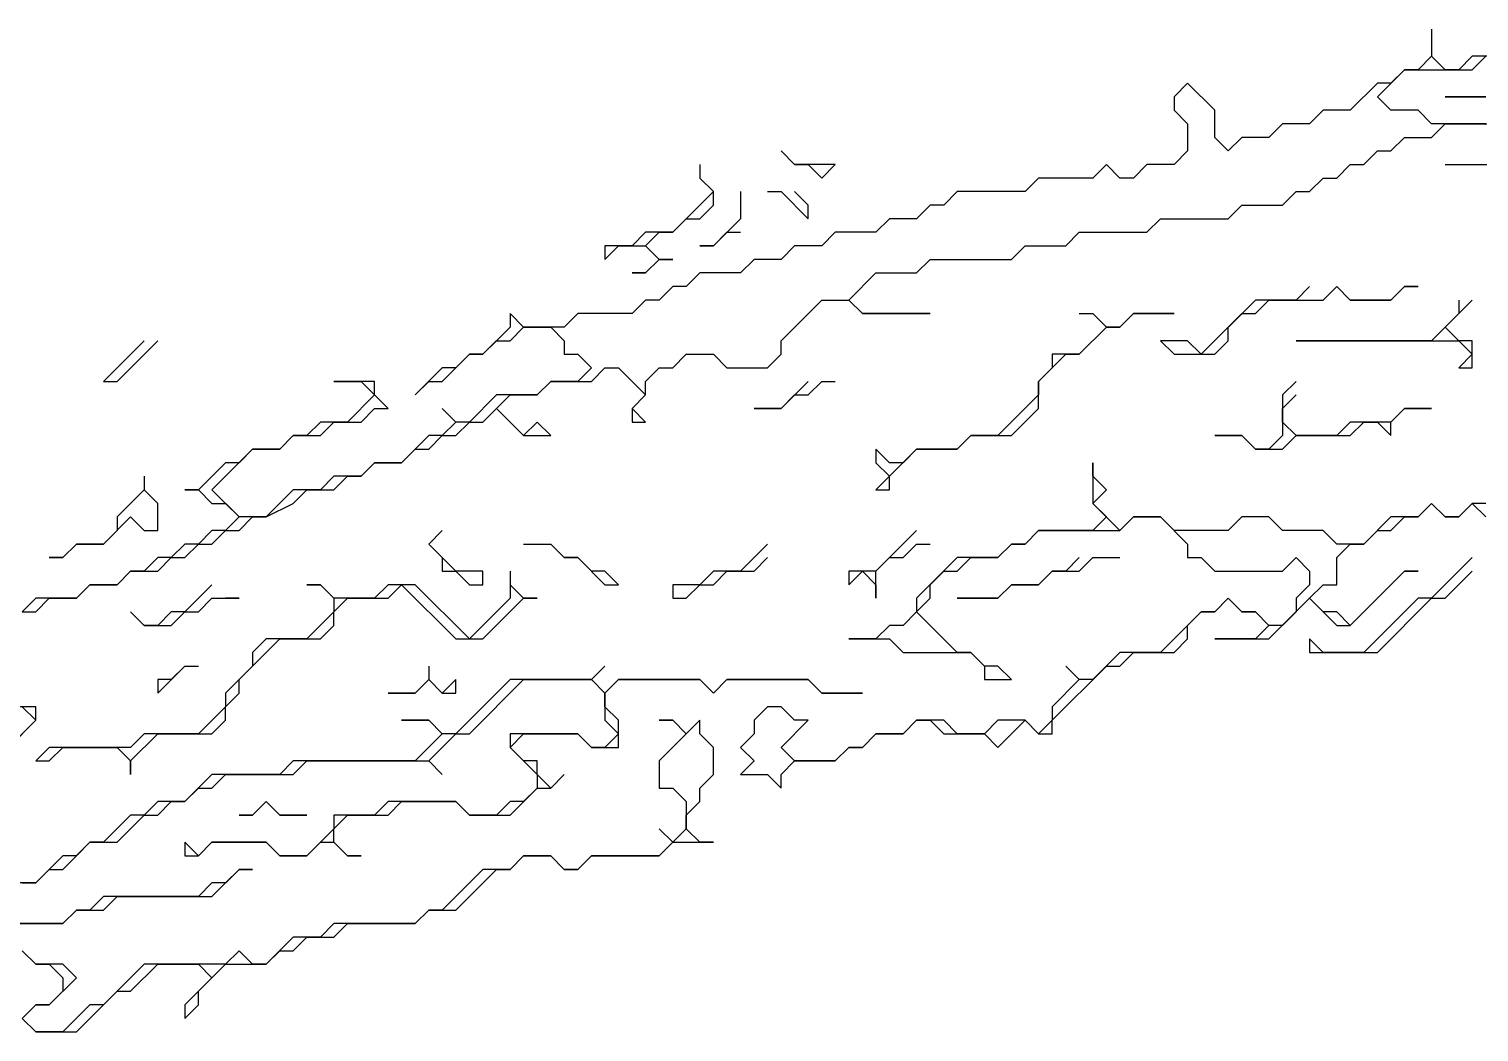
# Model space of a CAD drawing. Header units: metres. Extents: x 76363 to 76886, y 81203 to 81673.
# Drawn here: x 76551.2 to 76594, y 81389 to 81418.6 of the extents above; entities that cross this region are included whole.
import ezdxf

# ---------------------------------------------------------------- set-up
doc = ezdxf.new("R2010")
doc.units = ezdxf.units.M

msp = doc.modelspace()

# ---------------------------------------------------------------- linework, layer by layer
for points in [[(76592.6, 81418.6, 229.12), (76592.6, 81417.8, 229.165), (76592.2, 81417.4, 229.15), (76591.8, 81417.4, 229.15), (76591.4, 81417, 229.06), (76591, 81417, 229.16), (76590.2, 81416.2, 229.1), (76589.4, 81416.2, 229.02), (76589, 81415.8, 228.937), (76588.2, 81415.8, 228.975), (76587.8, 81415.4, 228.92), (76587, 81415.4, 229), (76586.6, 81415, 229.06), (76586.2, 81415.4, 229.135), (76586.2, 81416.2, 229.19), (76585.4, 81417, 229.275), (76585, 81416.6, 229.14), (76585, 81416.2, 229.13), (76585.4, 81415.8, 228.92), (76585.4, 81415, 228.83), (76585, 81414.6, 228.815), (76584.2, 81414.6, 228.89), (76583.8, 81414.2, 228.88), (76583.4, 81414.2, 228.955), (76583, 81414.6, 228.91), (76582.6, 81414.2, 228.88), (76581, 81414.2, 228.97), (76580.6, 81413.8, 228.99), (76578.6, 81413.8, 228.89), (76578.2, 81413.4, 228.94), (76577.8, 81413.4, 228.87), (76577.4, 81413, 228.925), (76576.6, 81413, 228.93), (76576.2, 81412.6, 228.84), (76575, 81412.6, 228.76), (76574.6, 81412.2, 228.67), (76573.8, 81412.2, 228.75), (76573.4, 81411.8, 228.73), (76572.6, 81411.8, 228.74), (76572.2, 81411.4, 228.795), (76571, 81411.4, 228.76), (76570.6, 81411, 228.59), (76570.2, 81411, 228.56), (76569.8, 81410.6, 228.69), (76569.4, 81410.6, 228.77), (76569, 81410.2, 228.76), (76567.4, 81410.2, 229.07), (76567, 81409.8, 228.98), (76565.8, 81409.8, 229.05), (76565.4, 81410.2, 229.223), (76565.4, 81409.8, 229.13), (76564.6, 81409, 229.06), (76564.2, 81409, 228.95), (76563.8, 81408.6, 228.895), (76563.4, 81408.6, 228.937), (76562.6, 81407.8, 228.9), (76563, 81408.2, 228.84), (76563.4, 81408.2, 228.76), (76564.2, 81409, 228.95), (76564.6, 81409, 229.06), (76565, 81409.4, 229.075), (76565.4, 81409.4, 229.12), (76565.8, 81409.8, 229.05), (76566.6, 81409.8, 228.977), (76567, 81409.4, 229.11), (76567, 81409, 229.25), (76567.4, 81409, 229.355), (76567.8, 81408.6, 229.68), (76567.4, 81408.2, 229.745), (76566.6, 81408.2, 229.52), (76566.2, 81407.8, 229.58), (76565, 81407.8, 229.59), (76564.2, 81407, 229.56), (76563.8, 81407, 229.417), (76563.4, 81407.4, 229.075), (76563.8, 81407, 229.417), (76563.4, 81406.6, 229.31), (76563, 81406.6, 229.23), (76562.2, 81405.8, 229.12), (76561.4, 81405.8, 229.085), (76561, 81405.4, 229.035), (76560.2, 81405.4, 229.113), (76559.8, 81405, 229.095), (76559, 81405, 229.09), (76558.2, 81404.2, 229.105), (76557.4, 81404.2, 228.91), (76556.6, 81405, 228.265), (76557.8, 81406.2, 228.355), (76558.6, 81406.2, 228.54), (76559, 81406.6, 228.44), (76559.8, 81406.6, 228.52), (76560.2, 81407, 228.64), (76561, 81407, 228.585), (76561.4, 81407.4, 228.66), (76561.8, 81407.4, 228.74), (76561.4, 81407.8, 228.635), (76561.4, 81408.2, 228.72), (76560.2, 81408.2, 228.775), (76561, 81408.2, 228.695), (76561.4, 81407.8, 228.635), (76560.6, 81407, 228.645), (76559.8, 81407, 228.53), (76559.4, 81406.6, 228.423), (76559, 81406.6, 228.44), (76558.6, 81406.2, 228.54), (76557.8, 81406.2, 228.355), (76557.4, 81405.8, 228.295), (76557, 81405.8, 228.29), (76556.2, 81405, 228.29), (76555.8, 81405, 228.34), (76556.2, 81405, 228.29), (76556.6, 81404.6, 228.32), (76557, 81404.6, 228.523), (76557.4, 81404.2, 228.91), (76557, 81403.8, 228.67), (76556.6, 81403.8, 228.64), (76556.2, 81403.4, 228.57), (76555.8, 81403.4, 228.58), (76555.4, 81403, 228.635), (76555, 81403, 228.657), (76554.6, 81402.6, 228.62), (76554.2, 81402.6, 228.63), (76553.8, 81402.2, 228.6), (76553, 81402.2, 228.61), (76552.6, 81401.8, 228.63), (76551.4, 81401.8, 228.82), (76551, 81401.4, 228.67)], [(76594.2, 81415.8, 229.835), (76592.6, 81415.8, 229.69), (76592.2, 81416.2, 229.503), (76591.4, 81416.2, 229.365), (76591, 81416.6, 229.19), (76591.8, 81417.4, 229.15), (76593.8, 81417.4, 228.955), (76594.2, 81417.8, 228.93)], [(76595.8, 81417.8, 229.005), (76593.8, 81417.8, 228.93), (76593.4, 81417.4, 228.92), (76593, 81417.4, 229.14), (76592.6, 81417.8, 229.165)], [(76594.2, 81416.6, 229.563), (76593, 81416.6, 229.34), (76594.2, 81416.6, 229.563)], [(76551, 81401.4, 228.67), (76551.4, 81401.4, 228.81), (76551.8, 81401.8, 228.8), (76552.6, 81401.8, 228.63), (76553, 81402.2, 228.61), (76553.8, 81402.2, 228.6), (76554.2, 81402.6, 228.63), (76555, 81402.6, 228.62), (76555.4, 81403, 228.635), (76555.8, 81403, 228.56), (76556.2, 81403.4, 228.57), (76556.6, 81403.4, 228.517), (76557, 81403.8, 228.67), (76557.4, 81403.8, 228.78), (76557.8, 81404.2, 229.06), (76558.2, 81404.2, 229.105), (76559, 81404.6, 229.12), (76559.4, 81405, 229.01), (76560.2, 81405, 229.12), (76560.6, 81405.4, 229.19), (76561, 81405.4, 229.035), (76561.4, 81405.8, 229.085), (76562.2, 81405.8, 229.12), (76562.6, 81406.2, 229.215), (76563, 81406.2, 229.137), (76563.4, 81406.6, 229.31), (76563.8, 81406.6, 229.26), (76564.2, 81407, 229.56), (76564.6, 81407, 229.397), (76565, 81407.4, 229.57), (76565.8, 81406.6, 228.92), (76566.6, 81406.6, 228.45), (76566.2, 81407, 228.957), (76565.8, 81406.6, 228.92), (76565, 81407.4, 229.57), (76565.4, 81407.8, 229.71), (76566.2, 81407.8, 229.58), (76566.6, 81408.2, 229.52), (76567.8, 81408.2, 229.705), (76568.2, 81408.6, 229.565), (76568.6, 81408.6, 229.43), (76569.4, 81407.8, 229.357), (76569, 81407.4, 228.865), (76569, 81407, 228.446), (76569.4, 81407, 228.387), (76569, 81407.4, 228.865), (76569.4, 81407.8, 229.357), (76569.4, 81408.2, 229.55), (76569.8, 81408.6, 229.68), (76570.2, 81408.6, 229.6), (76570.6, 81409, 229.61), (76571.4, 81409, 229.31), (76571.8, 81408.6, 229.175), (76573, 81408.6, 229.05), (76573.4, 81409, 229.07), (76573.4, 81409.4, 229.315), (76574.6, 81410.6, 229.52), (76575.4, 81410.6, 229.36), (76575.8, 81410.2, 228.965), (76577.8, 81410.2, 228.597), (76575.8, 81410.2, 228.965), (76575.4, 81410.6, 229.36), (76576.2, 81411.4, 229.32), (76577.4, 81411.4, 229.31), (76577.8, 81411.8, 229.26), (76580.2, 81411.8, 229.64), (76580.6, 81412.2, 229.57), (76581.8, 81412.2, 229.565), (76582.2, 81412.6, 229.59), (76584.2, 81412.6, 229.58), (76584.6, 81413, 229.66), (76586.6, 81413, 229.59), (76587, 81413.4, 229.59), (76588.2, 81413.4, 229.6), (76588.6, 81413.8, 229.61), (76589, 81413.8, 229.695), (76589.4, 81414.2, 229.705), (76589.8, 81414.2, 229.78), (76590.2, 81414.6, 229.795), (76590.6, 81414.6, 229.755), (76591, 81415, 229.74), (76591.4, 81415, 229.703), (76591.8, 81415.4, 229.787), (76592.6, 81415.4, 229.67), (76593, 81415.8, 229.76), (76594.6, 81415.8, 229.8)], [(76571, 81414.6, 229.325), (76571, 81414.2, 229.26), (76571.4, 81413.8, 229.21), (76570.2, 81412.6, 229.165), (76569.4, 81412.6, 229.25), (76569, 81412.2, 229.15), (76568.2, 81412.2, 229.16), (76568.2, 81411.8, 229.08), (76568.6, 81412.2, 229.15), (76569.4, 81412.2, 229.15), (76569.8, 81411.8, 228.935), (76569.4, 81411.4, 228.885), (76569, 81411.4, 228.925), (76569.4, 81411.4, 228.885), (76569.8, 81411.8, 228.935), (76570.2, 81411.8, 228.86), (76569.8, 81411.8, 228.935), (76569.4, 81412.2, 229.15), (76569.8, 81412.6, 229.17), (76570.2, 81412.6, 229.165), (76570.6, 81413, 229.28), (76571, 81413, 229.295), (76571.4, 81413.4, 229.35), (76571.4, 81413.8, 229.21), (76571, 81414.2, 229.26)], [(76573.4, 81415, 229.26), (76573.8, 81414.6, 229.213), (76574.2, 81414.6, 229.24), (76574.6, 81414.2, 229.22), (76575, 81414.6, 229.24), (76573.8, 81414.6, 229.213)], [(76593, 81414.6, 228.99), (76595.4, 81414.6, 228.112)], [(76572.2, 81413.8, 229.033), (76572.2, 81413, 229.02), (76571.4, 81412.2, 228.95), (76571, 81412.2, 229.07), (76571.4, 81412.2, 228.95), (76571.8, 81412.6, 229.045), (76572.2, 81412.6, 228.885)], [(76573, 81413.8, 229.06), (76573.4, 81413.8, 228.98), (76574.2, 81413, 228.86), (76574.2, 81413.4, 228.96), (76573.8, 81413.8, 228.97)], [(76589, 81411, 227.473), (76588.6, 81410.6, 227.29), (76587.4, 81410.6, 227.715), (76585.8, 81409, 226.593), (76585.4, 81409.4, 226.98), (76584.6, 81409.4, 226.907), (76585, 81409, 226.58), (76586.2, 81409, 226.683), (76586.6, 81409.4, 226.722), (76586.6, 81409.8, 227.057), (76587, 81410.2, 227.363), (76587.4, 81410.2, 227.313), (76587.8, 81410.6, 227.558), (76589.4, 81410.6, 226.788), (76589.8, 81411, 226.94), (76590.2, 81410.6, 226.356), (76591.4, 81410.6, 225.612), (76591.8, 81411, 225.75), (76592.2, 81411, 225.47), (76591.8, 81411, 225.75), (76591.4, 81410.6, 225.612), (76590.2, 81410.6, 226.356), (76589.8, 81411, 226.94), (76589.4, 81410.6, 226.788)], [(76593.4, 81410.6, 224.784), (76593.4, 81410.2, 224.163), (76592.6, 81409.4, 223.496), (76588.6, 81409.4, 225.424), (76593.4, 81409.4, 223.223), (76593.8, 81409, 222.934), (76593.4, 81408.6, 222.63), (76593.8, 81408.6, 222.577), (76593.8, 81409.4, 223.43), (76593.4, 81409.4, 223.223), (76593, 81409.8, 223.735), (76593.8, 81410.6, 224.69)], [(76582.2, 81410.2, 228.02), (76582.6, 81410.2, 227.98), (76583, 81409.8, 227.695), (76582.2, 81409, 226.724), (76581.4, 81409, 227.066), (76581.4, 81408.6, 226.73), (76581, 81408.2, 226.48), (76581, 81407.8, 226.24), (76579.8, 81406.6, 225.447), (76579, 81406.6, 225.397), (76578.6, 81406.2, 225.1), (76577.4, 81406.2, 225.41), (76577, 81405.8, 225.16), (76576.6, 81405.8, 225.28), (76576.2, 81406.2, 225.68), (76576.2, 81405.8, 225.447), (76576.6, 81405.4, 225.038), (76576.2, 81405, 224.543), (76576.6, 81405, 224.64), (76576.6, 81405.4, 225.038), (76577.4, 81406.2, 225.41), (76578.6, 81406.2, 225.1), (76579, 81406.6, 225.397), (76580.2, 81406.6, 225.42), (76581, 81407.4, 225.806), (76581, 81408.2, 226.48), (76581.8, 81409, 226.86), (76582.2, 81409, 226.724), (76583, 81409.8, 227.695), (76583.4, 81409.8, 227.567), (76583.8, 81410.2, 227.828), (76585, 81410.2, 227.71), (76583.8, 81410.2, 227.828), (76583.4, 81409.8, 227.567), (76583, 81409.8, 227.695), (76582.6, 81410.2, 227.98)], [(76554.6, 81409.4, 229.08), (76553.4, 81408.2, 229.11), (76553.8, 81408.2, 229.14), (76555, 81409.4, 229.07)], [(76574.2, 81408.2, 227.93), (76573.4, 81407.4, 227.62), (76572.6, 81407.4, 228.105), (76573.4, 81407.4, 227.62), (76573.8, 81407.8, 227.713), (76574.2, 81407.8, 227.533), (76574.6, 81408.2, 227.783), (76575, 81408.2, 227.574)], [(76588.6, 81408.2, 223.716), (76588.2, 81407.8, 223.388), (76588.2, 81406.6, 222.135), (76587.8, 81406.2, 221.87), (76587.4, 81406.2, 222.045), (76587, 81406.6, 222.712), (76586.2, 81406.6, 222.857), (76587, 81406.6, 222.712), (76587.4, 81406.2, 222.045), (76588.2, 81406.2, 221.727), (76588.6, 81406.6, 221.94), (76590.2, 81406.6, 221.32), (76590.6, 81407, 221.632), (76591, 81407, 221.517), (76591.4, 81406.6, 221.125), (76591.4, 81407, 221.463), (76591.8, 81407.4, 221.91), (76592.6, 81407.4, 221.607), (76591.8, 81407.4, 221.91), (76591.4, 81407, 221.463), (76590.2, 81407, 221.8), (76589.8, 81406.6, 221.565), (76588.6, 81406.6, 221.94), (76588.2, 81407, 222.446), (76588.2, 81407.4, 222.972), (76588.6, 81407.8, 223.16)], [(76559.4, 81405.8, 228.6)], [(76594.2, 81404.6, 219.46), (76593.8, 81404.6, 219.5), (76593.4, 81404.2, 219.343), (76593, 81404.2, 219.343), (76592.6, 81404.6, 219.62), (76592.2, 81404.2, 219.335), (76591.4, 81404.2, 219.53), (76590.6, 81403.4, 219.19), (76589.8, 81403.4, 219.345), (76589.4, 81403.8, 219.67), (76588.2, 81403.8, 219.83), (76587.8, 81404.2, 220.135), (76587, 81404.2, 220.18), (76586.6, 81403.8, 219.99), (76585, 81403.8, 220.475), (76584.6, 81404.2, 220.89), (76583.8, 81404.2, 221.176), (76583.4, 81403.8, 220.95), (76582.6, 81404.6, 221.64), (76583, 81405, 221.906), (76582.6, 81405.4, 222.446), (76582.6, 81405.8, 222.717), (76582.6, 81404.6, 221.64), (76583, 81404.2, 221.355), (76582.6, 81403.8, 221.09), (76581, 81403.8, 221.115), (76580.6, 81403.4, 220.78), (76580.2, 81403.4, 221.06), (76579.8, 81403, 220.815), (76578.6, 81403, 221.023), (76577.4, 81401.8, 220.528), (76577.4, 81401.4, 220.167), (76577, 81401, 220.007), (76576.6, 81401, 220.257), (76576.2, 81400.6, 220.163), (76575.4, 81400.6, 220.404), (76576.6, 81400.6, 219.93), (76577, 81400.2, 219.71), (76579, 81400.2, 219.827), (76579.4, 81399.8, 219.645), (76579.4, 81399.4, 219.395), (76580.2, 81399.4, 219.33), (76579.8, 81399.8, 219.64), (76579.4, 81399.8, 219.645), (76579, 81400.2, 219.827), (76578.6, 81400.2, 219.807), (76577.4, 81401.4, 220.167), (76577.8, 81401.8, 220.31), (76577.8, 81402.2, 220.633), (76578.2, 81402.6, 220.7), (76578.6, 81402.6, 220.65), (76579, 81403, 220.973), (76579.8, 81403, 220.815), (76580.2, 81403.4, 221.06), (76580.6, 81403.4, 220.78), (76581, 81403.8, 221.115), (76583.4, 81403.8, 220.95), (76583.8, 81404.2, 221.176), (76584.6, 81404.2, 220.89), (76585.4, 81403.4, 220.12), (76585.4, 81403, 220.03), (76585.8, 81403, 219.99), (76586.2, 81402.6, 219.94), (76588.2, 81402.6, 219.7), (76588.6, 81403, 219.6), (76589, 81402.6, 219.47), (76589, 81402.2, 219.41), (76588.6, 81401.8, 219.35), (76588.6, 81401.4, 219.18), (76588.2, 81401, 219.09), (76587.8, 81401, 219.095), (76587.4, 81401.4, 219.305), (76587, 81401.4, 219.263), (76586.6, 81401.8, 219.546), (76586.2, 81401.4, 219.35), (76585.8, 81401.4, 219.35), (76584.6, 81400.2, 218.94), (76583.4, 81400.2, 219.14), (76582.6, 81399.4, 218.92), (76582.2, 81399.4, 219.04), (76581.8, 81399.8, 219.413), (76582.2, 81399.4, 219.04), (76581.4, 81398.6, 218.803), (76581.4, 81398.2, 218.68), (76581, 81397.8, 218.57), (76580.6, 81398.2, 218.77), (76579.8, 81398.2, 218.917), (76579.4, 81397.8, 218.825), (76578.6, 81397.8, 218.795), (76578.2, 81398.2, 218.815), (76577.4, 81398.2, 218.91), (76577, 81397.8, 218.787), (76576.2, 81397.8, 218.91), (76575.8, 81397.4, 218.785), (76575.4, 81397.4, 218.825), (76575, 81397, 218.81), (76573.8, 81397, 218.88), (76573.4, 81397.4, 219.025), (76574.2, 81398.2, 219.247), (76573.8, 81398.2, 219.33), (76573.4, 81398.6, 219.495), (76573, 81398.6, 219.57), (76572.6, 81398.2, 219.56), (76572.6, 81397.8, 219.437), (76572.2, 81397.4, 219.37), (76572.6, 81397, 219.39), (76572.2, 81396.6, 219.34), (76573, 81396.6, 219.11), (76573.4, 81396.2, 218.86), (76573.4, 81396.6, 218.87), (76573.8, 81397, 218.88), (76575, 81397, 218.81), (76575.4, 81397.4, 218.825), (76575.8, 81397.4, 218.785), (76576.2, 81397.8, 218.91), (76577, 81397.8, 218.787), (76577.4, 81398.2, 218.91), (76577.8, 81398.2, 218.735), (76578.2, 81397.8, 218.69), (76579.4, 81397.8, 218.825), (76579.8, 81397.4, 218.66), (76580.6, 81398.2, 218.77), (76581, 81397.8, 218.57), (76581.4, 81397.8, 218.59), (76581.4, 81398.2, 218.68), (76583, 81399.8, 219.15), (76583.4, 81399.8, 219.06), (76583.8, 81400.2, 218.99), (76585, 81400.2, 218.84), (76585.4, 81400.6, 219.01), (76585.4, 81401, 219.1), (76585.8, 81401.4, 219.35), (76586.2, 81401.4, 219.35), (76586.6, 81401.8, 219.546), (76587, 81401.4, 219.263), (76587.4, 81401.4, 219.305), (76587.8, 81401, 219.095), (76587.4, 81400.6, 218.925), (76586.2, 81400.6, 219.003), (76587.8, 81400.6, 218.92), (76589, 81401.8, 219.23), (76589.8, 81401, 219.09), (76590.2, 81401, 219.195), (76591.8, 81402.6, 219.08), (76592.2, 81402.6, 219.07), (76591.8, 81402.6, 219.08), (76590.2, 81401, 219.195), (76589.8, 81401.4, 219.1), (76589.4, 81401.4, 219.1), (76589, 81401.8, 219.23), (76589.4, 81402.2, 219.33), (76589.8, 81402.2, 219.18), (76589.8, 81403, 219.17), (76590.2, 81403.4, 219.31), (76590.6, 81403.4, 219.19), (76591, 81403.8, 219.36), (76591.4, 81403.8, 219.33), (76591.8, 81404.2, 219.427), (76592.2, 81404.2, 219.335), (76592.6, 81404.6, 219.62), (76593, 81404.2, 219.343), (76593.4, 81404.2, 219.343), (76593.8, 81404.6, 219.5), (76594.2, 81404.2, 219.17)], [(76554.6, 81405.4, 228.6), (76554.6, 81405, 228.66), (76553.8, 81404.2, 228.54), (76553.8, 81403.8, 228.485), (76553.4, 81403.4, 228.35), (76552.6, 81403.4, 228.44), (76552.2, 81403, 228.425), (76551.8, 81403, 228.425), (76552.2, 81403, 228.425), (76552.6, 81403.4, 228.44), (76553.4, 81403.4, 228.35), (76554.2, 81404.2, 228.655), (76554.6, 81403.8, 228.68), (76555, 81403.8, 228.6), (76555, 81404.6, 228.52), (76554.6, 81405, 228.66)], [(76558.2, 81405.4, 228.695)], [(76563.4, 81403.8, 226.77), (76563, 81403.4, 226.307), (76563.4, 81403, 225.82), (76563.4, 81402.6, 225.45), (76563.8, 81402.6, 225.45), (76564.2, 81402.2, 225.023), (76564.6, 81402.2, 224.715), (76564.6, 81402.6, 225.145), (76563.8, 81402.6, 225.45), (76563.4, 81403, 225.82)], [(76577.4, 81403.8, 222.272), (76576.2, 81402.6, 221.657), (76575.4, 81402.6, 221.83), (76575.4, 81402.2, 221.468), (76575.8, 81402.6, 221.783), (76576.2, 81402.2, 221.196), (76576.2, 81401.8, 220.97), (76576.2, 81402.6, 221.657), (76576.6, 81403, 221.96), (76577, 81403, 221.632), (76577.4, 81403.4, 221.78), (76577.8, 81403.4, 221.57)], [(76565.8, 81403.4, 224.926), (76566.6, 81403.4, 224.707), (76567, 81403, 224.12), (76567.4, 81403, 224.158), (76568.2, 81402.2, 223.334), (76568.6, 81402.2, 223.5), (76568.2, 81402.6, 223.79), (76567.8, 81402.6, 223.777), (76567.4, 81403, 224.158), (76567, 81403, 224.12), (76566.6, 81403.4, 224.707)], [(76573, 81403.4, 223.218), (76572.2, 81402.6, 222.72), (76571.4, 81402.6, 222.82), (76571, 81402.2, 222.6), (76570.2, 81402.2, 222.96), (76570.2, 81401.8, 222.442), (76570.6, 81401.8, 222.272), (76571, 81402.2, 222.6), (76571.4, 81402.2, 222.3), (76571.8, 81402.6, 222.74), (76572.6, 81402.6, 222.432), (76573, 81403, 222.68)], [(76582.2, 81403, 220.62), (76581.8, 81402.6, 220.565), (76581.4, 81402.6, 220.56), (76581, 81402.2, 220.55), (76580.2, 81402.2, 220.55), (76579.8, 81401.8, 220.53), (76578.6, 81401.8, 220.307), (76579.8, 81401.8, 220.53), (76580.2, 81402.2, 220.55), (76581, 81402.2, 220.55), (76581.4, 81402.6, 220.56), (76582.2, 81402.6, 220.6), (76582.6, 81403, 220.66), (76583.4, 81403, 220.615)], [(76593.8, 81403, 219.01), (76592.6, 81401.8, 218.97), (76592.2, 81401.8, 218.99), (76590.6, 81400.2, 218.97), (76589.4, 81400.2, 218.9), (76589, 81400.6, 218.875), (76589, 81400.2, 218.82), (76591, 81400.2, 218.89), (76592.6, 81401.8, 218.97), (76593, 81401.8, 218.96), (76593.8, 81402.6, 218.92)], [(76565.4, 81402.6, 224.333), (76565.4, 81401.8, 223.659), (76564.2, 81400.6, 222.565), (76562.6, 81402.2, 224.503), (76561.8, 81402.2, 224.787), (76561.4, 81401.8, 224.414), (76560.2, 81401.8, 224.793), (76559.8, 81402.2, 225.87), (76559.4, 81402.2, 226.14), (76559.8, 81402.2, 225.87), (76560.2, 81401.8, 224.793), (76560.2, 81401.4, 224.274), (76559.4, 81400.6, 223.75), (76558.2, 81400.6, 224.027), (76557.8, 81400.2, 223.68), (76557.8, 81399.8, 223.205), (76557, 81399, 222.912), (76557, 81398.6, 222.322), (76556.2, 81397.8, 222.088), (76554.6, 81397.8, 222.666), (76554.2, 81397.4, 222.574), (76551.8, 81397.4, 224.02), (76551.4, 81397, 223.838), (76551.8, 81397, 223.462), (76552.2, 81397.4, 223.728), (76553.8, 81397.4, 222.967), (76554.2, 81397, 222.172), (76554.2, 81396.6, 221.903), (76554.2, 81397, 222.172), (76555, 81397.8, 222.537), (76556.6, 81397.8, 221.774), (76557, 81398.2, 221.957), (76557, 81398.6, 222.322), (76557.4, 81399, 222.697), (76557.4, 81399.4, 223.2), (76558.6, 81400.6, 223.988), (76559.8, 81400.6, 223.632), (76560.2, 81401, 223.94), (76560.2, 81401.4, 224.274), (76560.6, 81401.8, 224.623), (76561.8, 81401.8, 224.195), (76562.2, 81402.2, 224.673), (76563.8, 81400.6, 222.92), (76564.6, 81400.6, 222.413), (76565.8, 81401.8, 223.377), (76566.2, 81401.8, 223.237), (76565.8, 81401.8, 223.377), (76565.4, 81402.2, 224.047)], [(76556.6, 81402.2, 227.45), (76555.8, 81401.4, 227.355), (76555.4, 81401.4, 227.555), (76555, 81401, 227.33), (76554.6, 81401, 227.485), (76554.2, 81401.4, 227.828), (76554.6, 81401, 227.485), (76555.4, 81401, 227.223), (76555.8, 81401.4, 227.355), (76556.2, 81401.4, 227.093), (76556.6, 81401.8, 226.94), (76557.4, 81401.8, 226.22), (76557, 81401.8, 226.592)], [(76568.2, 81399.8, 221.263), (76567.8, 81399.4, 221), (76565.4, 81399.4, 221.262), (76563.8, 81397.8, 221.085), (76563.4, 81397.8, 221.23), (76563, 81398.2, 221.58), (76562.2, 81398.2, 221.813), (76563, 81398.2, 221.58), (76563.4, 81397.8, 221.23), (76562.6, 81397, 220.92), (76559, 81397, 220.873), (76558.6, 81396.6, 220.627), (76556.6, 81396.6, 220.96), (76555.8, 81395.8, 220.783), (76555, 81395.8, 221.05), (76554.6, 81395.4, 220.903), (76554.2, 81395.4, 221.05), (76553.4, 81394.6, 220.65), (76553, 81394.6, 220.79), (76552.6, 81394.2, 220.573), (76552.2, 81394.2, 220.783), (76551.4, 81393.4, 220.45), (76550.6, 81393.4, 220.84)], [(76555.8, 81399.8, 224.96), (76555.4, 81399.4, 224.453), (76555, 81399.4, 224.9), (76555, 81399, 224.085), (76555.8, 81399.8, 224.96), (76556.2, 81399.8, 224.587)], [(76563, 81399.8, 222.56), (76563, 81399.4, 222.17), (76562.6, 81399, 222.187), (76561.8, 81399, 222.363), (76562.6, 81399, 222.187), (76563, 81399.4, 222.17), (76563.4, 81399, 221.92), (76563.8, 81399, 221.963), (76563.8, 81399.4, 222.1), (76563.4, 81399, 221.92), (76563, 81399.4, 222.17)], [(76551, 81393.4, 220.57), (76551.4, 81393.4, 220.45), (76551.8, 81393.8, 220.625), (76552.2, 81393.8, 220.46), (76553, 81394.6, 220.79), (76553.8, 81394.6, 220.563), (76554.6, 81395.4, 220.903), (76555, 81395.4, 220.76), (76555.4, 81395.8, 220.89), (76555.8, 81395.8, 220.783), (76556.2, 81396.2, 220.853), (76556.6, 81396.2, 220.67), (76557, 81396.6, 220.72), (76559, 81396.6, 220.725), (76559.4, 81397, 220.91), (76563, 81397, 220.82), (76563.4, 81396.6, 220.555), (76563, 81397, 220.82), (76563.8, 81397.8, 221.085), (76564.2, 81397.8, 220.945), (76565.8, 81399.4, 221.24), (76567.8, 81399.4, 221), (76568.2, 81399, 220.83), (76568.2, 81398.2, 220.84), (76568.6, 81397.8, 220.85), (76568.2, 81397.4, 221), (76567.8, 81397.4, 221), (76567.4, 81397.8, 221.1), (76565.4, 81397.8, 220.86), (76565.4, 81397.4, 220.85), (76566.2, 81396.6, 220.42), (76566.2, 81396.2, 220.33), (76565.8, 81395.8, 220.2), (76565.4, 81395.8, 220.193), (76565, 81395.4, 219.995), (76564.2, 81395.4, 220.08), (76563.8, 81395.8, 220.29), (76561.8, 81395.8, 220.68), (76561.4, 81395.4, 220.78), (76560.2, 81395.4, 220.85), (76560.2, 81395, 220.84), (76559.4, 81394.2, 220.845), (76558.6, 81394.2, 220.81), (76558.2, 81394.6, 220.79), (76556.6, 81394.6, 220.837), (76556.2, 81394.2, 220.82), (76555.8, 81394.6, 220.68), (76555.8, 81394.2, 220.82), (76556.2, 81394.2, 220.82), (76556.6, 81394.6, 220.837), (76558.2, 81394.6, 220.79), (76558.6, 81394.2, 220.81), (76559.4, 81394.2, 220.845), (76559.8, 81394.6, 220.82), (76560.2, 81394.6, 220.745), (76560.6, 81394.2, 220.42), (76561, 81394.2, 220.34), (76560.6, 81394.2, 220.42), (76560.2, 81394.6, 220.745), (76560.2, 81395, 220.84), (76560.6, 81395.4, 220.82), (76561.8, 81395.4, 220.69), (76562.2, 81395.8, 220.61), (76563.8, 81395.8, 220.29), (76564.2, 81395.4, 220.08), (76565.4, 81395.4, 220.06), (76566.2, 81396.2, 220.33), (76566.6, 81396.2, 220.373), (76567, 81396.6, 220.675), (76566.6, 81396.2, 220.373), (76566.2, 81396.6, 220.42), (76566.2, 81397, 220.65), (76565.8, 81397, 220.702), (76565.4, 81397.4, 220.85), (76565.8, 81397.8, 220.94), (76567.4, 81397.8, 221.1), (76567.8, 81397.4, 221), (76568.6, 81397.4, 220.88), (76568.6, 81398.2, 220.617), (76568.2, 81398.6, 220.82), (76568.2, 81399, 220.83), (76568.6, 81399.4, 220.89), (76571, 81399.4, 220.327), (76571.4, 81399, 219.907), (76571.8, 81399.4, 220.177), (76574.2, 81399.4, 219.795), (76574.6, 81399, 219.542), (76575.8, 81399, 219.505), (76574.6, 81399, 219.542), (76574.2, 81399.4, 219.795), (76571.8, 81399.4, 220.177), (76571.4, 81399, 219.907), (76571, 81399.4, 220.327), (76568.6, 81399.4, 220.89)], [(76549.8, 81396.6, 223.783), (76551.4, 81398.2, 225.3), (76551.4, 81398.6, 225.87), (76550.2, 81398.6, 225.653)], [(76551, 81398.6, 226.045), (76551.4, 81398.2, 225.3), (76550.6, 81397.4, 224.66)], [(76551, 81391.4, 219.865), (76551.4, 81391, 219.77), (76551.8, 81391, 219.805), (76552.2, 81390.6, 219.677), (76552.2, 81390.2, 219.58), (76551.8, 81389.8, 219.605), (76551.4, 81389.8, 219.49), (76551, 81389.4, 219.4), (76551.4, 81389, 219.303), (76552.6, 81389, 219.3), (76553.8, 81390.2, 219.425), (76554.2, 81390.2, 219.385), (76555, 81391, 219.45), (76556.2, 81391, 219.41), (76556.6, 81390.6, 219.13), (76555.8, 81389.8, 219.17), (76555.8, 81389.4, 219.157), (76556.2, 81389.8, 219.09), (76556.2, 81390.2, 219.1), (76557, 81391, 219.29), (76558.2, 81391, 219.325), (76558.6, 81391.4, 219.46), (76559, 81391.4, 219.46), (76559.4, 81391.8, 219.593), (76560.2, 81391.8, 219.4), (76560.6, 81392.2, 219.37), (76562.6, 81392.2, 219.17), (76563, 81392.6, 219.265), (76563.8, 81392.6, 219.08), (76565, 81393.8, 219.32), (76565.4, 81393.8, 219.155), (76565.8, 81394.2, 219.33), (76566.6, 81394.2, 219.325), (76567, 81393.8, 219.157), (76567.4, 81393.8, 219.15), (76567.8, 81394.2, 219.435), (76569.8, 81394.2, 219.32), (76570.2, 81394.6, 219.255), (76571.4, 81394.6, 219.06), (76571, 81394.6, 219.18), (76570.6, 81395, 219.27), (76570.6, 81395.4, 219.4), (76571, 81395.8, 219.305), (76571, 81396.2, 219.395), (76571.4, 81396.6, 219.18), (76571.4, 81397.4, 219.45), (76571, 81397.8, 219.7), (76571, 81398.2, 219.71), (76570.6, 81397.8, 219.78), (76570.2, 81398.2, 219.95), (76569.8, 81398.2, 220.03), (76570.2, 81398.2, 219.95), (76570.6, 81397.8, 219.78), (76569.8, 81397, 220.355), (76569.8, 81396.2, 220.19), (76570.2, 81396.2, 219.91), (76570.6, 81395.8, 219.49), (76570.6, 81395, 219.27), (76570.2, 81394.6, 219.255), (76569.8, 81395, 219.66), (76570.2, 81394.6, 219.255), (76569.8, 81394.2, 219.32), (76567.8, 81394.2, 219.435), (76567.4, 81393.8, 219.15), (76567, 81393.8, 219.157), (76566.6, 81394.2, 219.325), (76565.8, 81394.2, 219.33), (76565.4, 81393.8, 219.155), (76564.6, 81393.8, 219.32), (76563.4, 81392.6, 219.15), (76563, 81392.6, 219.265), (76562.6, 81392.2, 219.17), (76560.2, 81392.2, 219.49), (76559.8, 81391.8, 219.48), (76559, 81391.8, 219.67), (76558.2, 81391, 219.325), (76557.8, 81391, 219.24), (76557.4, 81391.4, 219.425), (76557, 81391, 219.29), (76554.6, 81391, 219.53), (76553.4, 81389.8, 219.33), (76553, 81389.8, 219.37), (76552.2, 81389, 219.38), (76551.4, 81389, 219.303), (76551, 81389.4, 219.4), (76551.4, 81389.8, 219.49), (76551.8, 81389.8, 219.605), (76552.6, 81390.6, 219.675), (76552.2, 81391, 219.845), (76551.4, 81391, 219.77), (76551, 81391.4, 219.865)], [(76558.2, 81395.8, 220.27), (76557.8, 81395.4, 220.405), (76557.4, 81395.4, 220.41), (76557.8, 81395.4, 220.405), (76558.2, 81395.8, 220.27), (76558.6, 81395.4, 220.503), (76559.4, 81395.4, 220.665), (76558.6, 81395.4, 220.503)], [(76549.8, 81392.2, 220.14), (76552.2, 81392.2, 220.325), (76552.6, 81392.6, 220.3), (76553.4, 81392.6, 220.37), (76553.8, 81393, 220.465), (76556.6, 81393, 220.38), (76557.4, 81393.8, 220.48), (76557.8, 81393.8, 220.565), (76557.4, 81393.8, 220.48), (76557, 81393.4, 220.4), (76556.6, 81393.4, 220.48), (76556.2, 81393, 220.45), (76553.4, 81393, 220.5), (76553, 81392.6, 220.45), (76552.6, 81392.6, 220.3), (76552.2, 81392.2, 220.325), (76550.2, 81392.2, 220.07)]]:
    msp.add_polyline3d(points)

doc.saveas('drawing.dxf')
